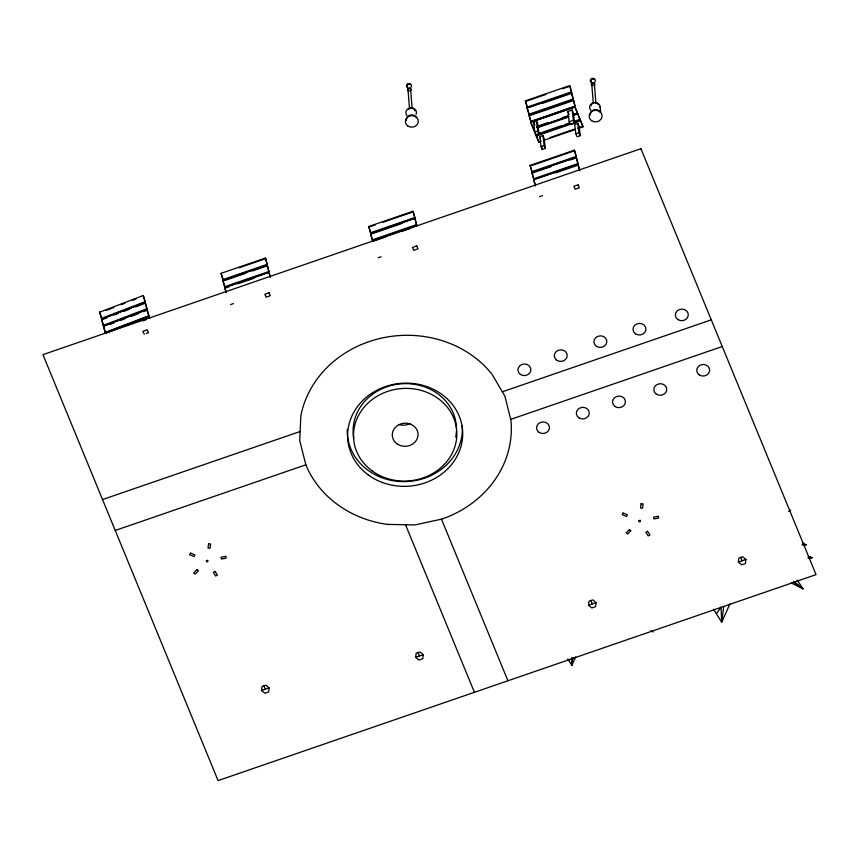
<?xml version="1.0" encoding="UTF-8"?>
<svg xmlns="http://www.w3.org/2000/svg" width="859" height="859" viewBox="0 0 859 859"><rect width="100%" height="100%" fill="white"/><g stroke="black" fill="none" stroke-linecap="round" stroke-linejoin="round"><path stroke-width="1.29" d="M261.555 690.529L262.059 686.502L265.85 685.192L269.135 687.919L268.631 691.946L264.84 693.256L261.555 690.529L269.135 687.919M415.659 657.307L416.164 653.28L419.954 651.97L423.24 654.698L422.735 658.724L418.945 660.034L415.659 657.307L423.24 654.698M588.522 605.208L589.038 601.182L592.828 599.872L596.114 602.599L595.609 606.626L591.808 607.936L588.522 605.208L596.114 602.599M738.353 562.087L738.858 558.06L742.648 556.75L745.934 559.477L745.429 563.515L741.639 564.814L738.353 562.087L745.934 559.477M572.867 657.543L571.858 665.392L567.885 658.982M723.707 606.572L721.678 622.27L713.593 609.235M575.702 656.824L571.858 665.392L571.568 657.833M729.925 603.92L721.678 622.27L721.098 607.152L716.385 613.723M788.551 511.406L790.752 510.16M99.644 312.182L143.228 295.55L143.614 296.108L145.364 302.325L101.781 318.957L99.644 312.182L101.781 318.957M106.258 310.378L113.732 307.522M121.205 304.666L124.942 303.248M132.404 300.392L136.141 298.964M101.394 318.399L144.978 301.756L145.364 302.325M101.491 319.183L145.085 302.551L145.472 303.12L147.211 309.326L103.628 325.969L101.491 319.183L103.628 325.969M103.123 319.28L106.86 317.851M114.333 314.995L118.07 313.578M124.297 311.194L129.28 309.294M135.507 306.921L145.472 303.12M103.241 325.4L146.825 308.757L147.211 309.326M103.424 326.27L147.007 309.627L147.394 310.196L149.144 316.402L105.56 333.045L103.424 326.27L105.56 333.045M110.038 324.455L113.764 323.027M119.992 320.654L124.974 318.753M131.202 316.37L138.675 313.524M143.657 311.624L147.394 310.196M105.174 332.476L148.757 315.833L149.144 316.402M148.65 316.091L105.056 332.723L105.12 333.346L148.704 316.713L148.65 316.091L149.788 318.485M142.959 320.912L146.094 319.72M146.384 333.421L148.478 332.626L147.093 329.716L142.916 331.316L144.301 334.215M525.397 100.847L569.646 85.599L569.989 86.168L571.664 92.482L527.415 107.729L525.397 100.847L527.415 107.729M526.996 100.975L545.959 94.436M562.398 88.778L568.722 86.598M527.072 107.16L571.332 91.924L571.664 92.482M527.168 107.966L571.428 92.718L571.761 93.287L573.447 99.601L529.187 114.838L527.168 107.966L529.187 114.838M542.673 103.305L570.494 93.717M528.854 114.279L573.103 99.043L573.447 99.601M529.015 115.16L573.275 99.923L573.608 100.482L575.294 106.795L531.034 122.042L529.015 115.16L531.034 122.042M529.348 115.718L573.608 100.482M530.701 121.473L574.961 106.237L575.294 106.795M536.091 135.088L530.54 121.699L574.8 106.462L580.212 119.949L573.887 122.128M530.615 122.343L574.875 107.107L574.8 106.462M537.745 131.116L534.824 132.114L533.611 122.085L536.521 121.076L537.788 124.061L539.012 134.09L537.745 131.116L536.521 121.076M567.885 111.477L572.126 110.016L573.372 112.926L574.617 123.213L570.376 124.673L569.141 121.753L567.885 111.477L569.13 114.387M536.896 126.434L548.278 122.515M562.194 117.726L568.518 115.546M536.982 127.078L568.594 116.19M573.651 114.451L577.441 113.141L574.875 107.107M537.1 127.207L568.712 116.319M573.769 114.58L577.559 113.27L580.212 119.949M538.443 127.411L568.787 116.964M573.844 115.213L577.645 113.914M569.141 121.753L573.382 120.292L572.126 110.016M537.133 134.111L561.163 125.844M564.954 124.534L568.744 123.224M575.068 121.044L580.126 119.304M530.54 121.699L535.952 135.196L570.086 123.438M541.331 141.198L538.797 142.068L536.156 135.389L570.301 123.632M574.091 122.322L580.416 120.153L583.057 126.831L578 128.571M536.231 136.033L580.491 120.797L580.416 120.153M539.774 136.581L542.931 135.497L544.134 138.331L545.347 148.36L542.201 149.455L540.987 146.621L539.774 136.581L540.579 138.471M577.849 123.471L574.714 124.555L575.841 133.8L577.098 136.785L580.244 135.701L579.116 126.456L577.849 123.471L578.977 132.726L580.244 135.701M550.104 137.515L574.123 129.237M577.924 127.927L581.715 126.627M543.854 140.328L575.466 129.441M575.841 133.8L578.977 132.726M540.987 146.621L544.144 145.525L542.931 135.497M530.11 165.411L574.36 150.175L574.703 150.733L576.378 157.047L532.129 172.294L530.11 165.411L532.129 172.294M531.71 165.54L573.436 151.173M221.107 273.323L265.367 258.087L265.699 258.645L267.385 264.959L223.125 280.206L221.107 273.323L222.792 278.939M239.146 267.793L265.699 258.645M368.758 226.497L413.007 211.25L413.351 211.808L415.026 218.122L370.777 233.369L368.758 226.497L370.777 233.369M369.091 227.055L375.415 224.875M382.996 222.266L412.084 212.248M531.785 171.725L576.045 156.488L576.378 157.047M531.882 172.53L576.142 157.294L576.475 157.852L578.161 164.166L533.901 179.413L531.882 172.53L533.901 179.413M222.792 279.647L267.042 264.4L267.385 264.959M532.215 173.099L551.188 166.56M570.151 160.032L576.475 157.852M222.878 280.442L267.138 265.206L267.471 265.764L269.157 272.078L224.897 287.325L222.878 280.442L224.897 287.325M224.478 280.571L245.975 273.173M252.299 270.993L267.471 265.764M370.433 232.81L414.693 217.563L415.026 218.122M370.53 233.616L414.79 218.369L415.122 218.927L416.808 225.241L372.548 240.488L370.53 233.616L372.215 239.221M370.863 234.174L402.474 223.286M533.568 178.844L577.817 163.607L578.161 164.166M535.415 186.049L533.729 179.724L577.989 164.488L579.675 170.103M224.564 286.766L268.824 271.519L269.157 272.078M555.558 172.884L578.322 165.046M226.078 292.694L224.725 287.647L268.985 272.4L270.327 276.748M224.725 287.647L225.069 288.205L228.859 286.895M237.707 283.846L254.146 278.187M372.215 239.929L416.465 224.682L416.808 225.241M373.976 240.928L385.358 237.009M401.797 231.35L410.645 228.301M539.538 196.679L542.458 195.68M230.545 304.591L233.455 303.592M378.185 257.764L381.106 256.755M102.532 499.562L300.145 431.497M502.343 391.801L711.273 319.838M115.235 530.454L305.847 464.805L299.727 440.56L300.875 415.735A106.087 95.027 -4.6 0 1 382.158 337.974A106.087 95.027 -4.6 0 1 492.046 374.32L504.877 396.106L510.922 420.234A106.087 95.027 -4.6 0 1 441.794 519.104L414.79 524.956L387.141 524.366M510.708 419.385L722.247 346.521M808.244 558.49L812.163 557.663L808.362 556.492M802.306 544.96L806.236 544.799L802.972 543.124M808.222 557.47L812.163 557.663L808.265 556.75M802.252 544.305L806.236 544.799L802.424 544.048M791.053 582.885L803.025 588.844L797.109 580.029M650.811 630.774L653.205 631.966M793.405 582.134L803.025 588.844L794.017 581.586M533.729 179.724L535.415 185.34M416.969 226.121L416.636 225.563L372.377 240.81L372.709 241.368M580.491 120.797L583.057 126.831M573.382 120.292L574.617 123.213M544.144 145.525L545.347 148.36M533.611 122.085L534.878 125.06M536.156 135.389L538.797 142.068M740.748 557.405L742.144 560.787M590.928 600.527L592.323 603.898M441.472 519.169L507.916 680.768M405.523 524.752L474.415 692.311M418.065 652.625L419.45 655.997M263.949 685.847L265.345 689.229M143.228 295.55L144.978 301.756M145.085 302.551L146.825 308.757M147.007 309.627L148.757 315.833M569.646 85.599L571.332 91.924M571.428 92.718L573.103 99.043M573.275 99.923L574.961 106.237M574.36 150.175L576.045 156.488M576.142 157.294L577.817 163.607M577.989 164.488L579.675 170.801M413.007 211.25L414.693 217.563M414.79 218.369L416.465 224.682M265.367 258.087L267.042 264.4M267.138 265.206L268.824 271.519M268.985 272.4L270.338 277.446M225.069 288.205L226.078 291.996M541.889 146.943L542.201 149.455M535.866 134.552L535.952 135.196M600.183 106.559L600.656 112.432M594.364 84.075L595.91 103.22M591.765 84.429L593.311 103.574M410.602 89.39L412.148 108.535M408.004 89.744L409.539 108.889M387.194 524.366A106.087 95.027 -4.6 0 1 305.815 464.773M456.43 431.1A51.712 46.322 -4.6 0 1 455.699 437.145M353.833 438.541A51.712 46.322 -4.6 0 1 400.176 383.898A51.712 46.322 -4.6 0 1 456.462 428.662M462.217 425.699A57.596 51.583 -4.6 0 1 405.835 481.588A57.596 51.583 -4.6 0 1 347.261 429.382M409.947 423.551A12.896 11.554 -4.6 0 1 399.091 424.593M406.468 120.367A5.304 4.757 -4.6 0 1 410.334 115.074A5.304 4.757 -4.6 0 1 416.615 117.737M406.962 115.568A5.304 4.757 -4.6 0 1 410.441 107.89A5.304 4.757 -4.6 0 1 416.067 114.322M408.1 109.297A3.715 3.329 -4.6 0 1 413.984 109.19M414.478 109.931A3.715 3.329 -4.6 0 1 414.725 110.768M408.508 90.517A1.31 1.181 -4.6 0 1 408.336 88.788A1.31 1.181 -4.6 0 1 410.269 88.745A1.31 1.181 -4.6 0 1 410.108 90.485M408.626 91.054A1.782 1.6 -4.6 0 1 407.885 88.617A1.782 1.6 -4.6 0 1 410.709 88.563A1.782 1.6 -4.6 0 1 409.99 91.033M407.488 87.779A2.513 2.255 -4.6 0 1 407.016 84.633A2.513 2.255 -4.6 0 1 410.538 84.15A2.513 2.255 -4.6 0 1 411.01 87.296M407.553 87.006A1.847 1.654 -4.6 0 1 407.177 86.211A1.847 1.654 -4.6 0 0 407.51 86.523M407.306 85.363A1.847 1.654 -4.6 0 1 407.542 84.987M407.885 84.665A1.847 1.654 -4.6 0 1 410.13 84.622A1.288 1.16 -4.6 0 0 407.928 84.515M407.145 85.309A1.847 1.654 -4.6 0 1 410.441 84.45M408.186 84.579A1.288 1.16 -4.6 0 1 409.754 84.558M590.23 115.052A5.304 4.757 -4.6 0 1 594.095 109.759A5.304 4.757 -4.6 0 1 600.387 112.422M590.724 110.253A5.304 4.757 -4.6 0 1 593.526 102.704A5.304 4.757 -4.6 0 1 600.183 107.794M591.132 105.593A3.715 3.329 -4.6 0 1 594.321 102.661M595.287 102.64A3.715 3.329 -4.6 0 1 597.069 103.273M597.757 103.875A3.715 3.329 -4.6 0 1 598.24 104.615M592.27 85.191A1.31 1.181 -4.6 0 1 592.023 83.548A1.31 1.181 -4.6 0 1 593.859 83.302A1.31 1.181 -4.6 0 1 594.117 84.944M592.388 85.739A1.782 1.6 -4.6 0 1 591.561 83.42A1.782 1.6 -4.6 0 1 594.267 83.044A1.782 1.6 -4.6 0 1 594.16 85.492M591.25 82.464A2.513 2.255 -4.6 0 1 590.777 79.318A2.513 2.255 -4.6 0 1 594.299 78.835A2.513 2.255 -4.6 0 1 594.782 81.981M591.314 81.691A1.847 1.654 -4.6 0 1 591.067 81.315M590.938 80.467A1.847 1.654 -4.6 0 1 591.303 79.672M591.647 79.35A1.847 1.654 -4.6 0 1 592.066 79.125M593.011 78.996A1.847 1.654 -4.6 0 1 593.902 79.307M590.906 80.424A1.847 1.654 -4.6 0 1 594.449 79.511M591.711 79.49A1.288 1.16 -4.6 0 1 592.238 79.114M593.236 79.092A1.288 1.16 -4.6 0 1 593.762 79.447M591.518 79.457A1.288 1.16 -4.6 0 1 592.216 78.824M593.204 78.803A1.288 1.16 -4.6 0 1 593.913 79.415M206.31 560.991C207.932 564.352 209.016 558.232 206.31 560.991M638.828 520.919C640.449 524.28 641.533 518.16 638.828 520.919M208.587 543.79L208.007 548.085L210.004 548.267L210.573 543.983L208.587 543.79M641.104 503.718L640.524 508.002L642.521 508.184L643.09 503.9L641.104 503.718M190.505 553.11L189.667 554.764L194.027 556.503L194.864 554.85L190.505 553.11M623.022 513.038L622.184 514.681L626.544 516.431L627.381 514.777L623.022 513.038M196.926 569.689L193.651 572.899L195.122 574.102L198.397 570.891L196.926 569.689M629.443 529.616L626.168 532.827L627.639 534.03L630.914 530.819L629.443 529.616M215.083 571.375L213.333 572.277L215.663 576.002L217.424 575.101L215.083 571.375M647.6 531.292L645.85 532.193L648.18 535.93L649.941 535.017L647.6 531.292M640.911 148.704L42.95 354.649L218.089 780.595L816.05 574.65L640.911 148.704M578.096 184.868L573.855 186.328L575.09 189.238L579.331 187.777L578.096 184.868M269.092 292.779L264.851 294.24L266.097 297.15L270.327 295.689L269.092 292.779M416.744 245.942L412.503 247.403L413.737 250.313L417.979 248.852L416.744 245.942M225.734 556.364L221.021 557.266L221.407 559.037L226.132 558.125L225.734 556.364M658.252 516.291L653.538 517.193L653.924 518.954L658.649 518.052L658.252 516.291M368.264 474.93A57.596 51.583 -4.6 0 0 461.874 442.686A57.596 51.583 -4.6 0 0 385.369 386.582A57.596 51.583 -4.6 0 0 368.264 474.93M372.033 470.829A51.712 46.322 -4.6 0 0 456.086 441.88A51.712 46.322 -4.6 0 0 387.388 391.489A51.712 46.322 -4.6 0 0 372.033 470.829M396.901 443.738A12.896 11.554 -4.6 0 0 417.861 436.512A12.896 11.554 -4.6 0 0 400.734 423.949A12.896 11.554 -4.6 0 0 396.901 443.738M699.28 374.943A6.475 5.798 -4.6 0 0 709.62 370.895A6.475 5.798 -4.6 0 0 700.708 364.946A6.475 5.798 -4.6 0 0 699.28 374.943M656.362 394.184A6.475 5.798 -4.6 0 0 666.702 390.136A6.475 5.798 -4.6 0 0 657.79 384.188A6.475 5.798 -4.6 0 0 656.362 394.184M615.055 406.554A6.475 5.798 -4.6 0 0 625.395 402.517A6.475 5.798 -4.6 0 0 616.483 396.557A6.475 5.798 -4.6 0 0 615.055 406.554M578.869 417.807A6.475 5.798 -4.6 0 0 589.21 413.759A6.475 5.798 -4.6 0 0 580.297 407.81A6.475 5.798 -4.6 0 0 578.869 417.807M539.098 432.41A6.475 5.798 -4.6 0 0 549.438 428.362A6.475 5.798 -4.6 0 0 540.526 422.413A6.475 5.798 -4.6 0 0 539.098 432.41M677.912 319.58A6.475 5.798 -4.6 0 0 688.252 315.543A6.475 5.798 -4.6 0 0 679.34 309.584A6.475 5.798 -4.6 0 0 677.912 319.58M635.542 333.85A6.475 5.798 -4.6 0 0 645.882 329.813A6.475 5.798 -4.6 0 0 636.97 323.864A6.475 5.798 -4.6 0 0 635.542 333.85M596.447 346.327A6.475 5.798 -4.6 0 0 606.787 342.279A6.475 5.798 -4.6 0 0 597.875 336.331A6.475 5.798 -4.6 0 0 596.447 346.327M556.836 360.308A6.475 5.798 -4.6 0 0 567.176 356.27A6.475 5.798 -4.6 0 0 558.264 350.311A6.475 5.798 -4.6 0 0 556.836 360.308M520.479 374.481A6.475 5.798 -4.6 0 0 530.819 370.444A6.475 5.798 -4.6 0 0 521.896 364.484A6.475 5.798 -4.6 0 0 520.479 374.481M407.928 126.08A6.475 5.798 -4.6 0 0 418.269 122.042A6.475 5.798 -4.6 0 0 409.356 116.094A6.475 5.798 -4.6 0 0 407.928 126.08M591.69 120.765A6.475 5.798 -4.6 0 0 602.03 116.727A6.475 5.798 -4.6 0 0 593.118 110.779A6.475 5.798 -4.6 0 0 591.69 120.765"/></g></svg>
